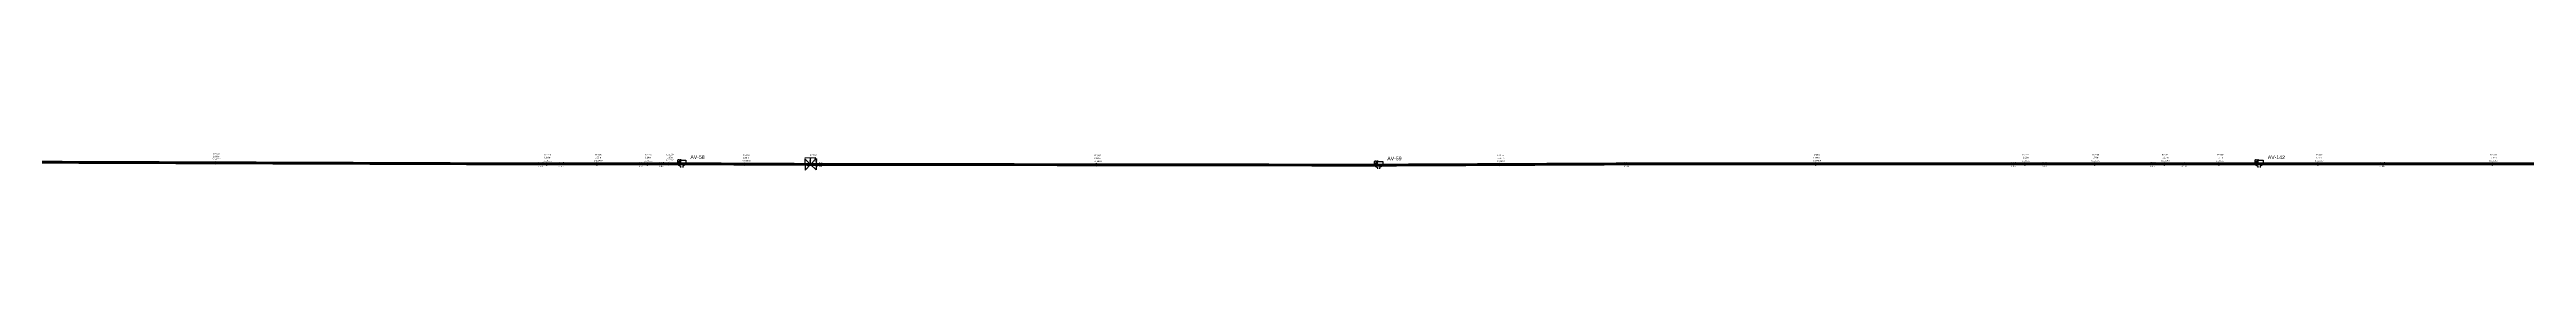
# Model space of a CAD drawing. Extents: x 438517 to 456981, y 1816048 to 1831342.
# Drawn here: x 443611 to 445299, y 1822750 to 1822761 of the extents above; entities that cross this region are included whole.
import ezdxf
from ezdxf.enums import TextEntityAlignment as Align

# ---------------------------------------------------------------- set-up
doc = ezdxf.new("R2010")
doc.units = 0
doc.layers.add('node', color=7, linetype='CONTINUOUS')
doc.layers.add('pipe', color=7, linetype='CONTINUOUS')

# ---------------------------------------------------------------- blocks, each defined once
blk = doc.blocks.new('VALVETCV')
at = {"color": 0}
for points in [[(-3, 3.6), (3, 3.6)], [(0, 0), (0, 3.6)]]:
    blk.add_lwpolyline(points, dxfattribs=at)
for points in [[(-3, 3), (-3, -3), (0, 0)], [(0, 0), (3, 3), (3, -3)]]:
    blk.add_lwpolyline(points, close=True, dxfattribs=at)
blk = doc.blocks.new('FILLED_CIRCLE')
at = {"color": 0}
blk.add_circle((0, 0), 3, dxfattribs=at)
blk = doc.blocks.new('AIRVALVE')
at = {"color": 0}
for points in [[(-2.2, 3.4), (-2.2, 2.6), (-3, 2.6), (-3, 0.9), (-2.2, -0.9), (-0.8, -1.7), (-0.8, -2.6)], [(-2.6, 1.7), (-0.4, 1.7)], [(-1.5, 3), (-1.5, 1.7)], [(-0.8, 3.4), (-0.8, 2.6), (3, 2.6), (3, 0.9), (2.2, -0.9), (0.8, -1.7), (0.8, -2.6)]]:
    blk.add_lwpolyline(points, dxfattribs=at)
blk = doc.blocks.new('FLOWARROW')
at = {"color": 0}
blk.add_lwpolyline([(3, 0), (-3, -3), (-0.6, 0), (-3, 3)], close=True, dxfattribs=at)

msp = doc.modelspace()

# ---------------------------------------------------------------- linework, layer by layer
at = {"layer": 'pipe', "color": 4, "const_width": 2}
for points in [[(443505.6, 1822755.4), (443943.2, 1822753.9)], [(443943.2, 1822753.9), (443957.3, 1822753.9)], [(443957.3, 1822753.9), (444012, 1822753.9)], [(444012, 1822753.9), (444025.7, 1822753.9)], [(444025.7, 1822753.9), (444041.6, 1822754)], [(444041.6, 1822754), (444129.5, 1822753.6)], [(444129.5, 1822753.6), (444133.3, 1822753.6)], [(444133.3, 1822753.6), (444516.5, 1822753.1)], [(444516.5, 1822753.1), (444683.2, 1822753.9)], [(444683.2, 1822753.9), (444947, 1822753.9)], [(444947, 1822753.9), (444968.2, 1822753.9)], [(444968.2, 1822753.9), (445042, 1822753.9)], [(445042, 1822753.9), (445063.2, 1822753.9)], [(445063.2, 1822753.9), (445116.5, 1822753.9)], [(445116.5, 1822753.9), (445198.2, 1822753.9)], [(445198.2, 1822753.9), (445354, 1822753.9)]]:
    msp.add_lwpolyline(points, dxfattribs=at)

# ---------------------------------------------------------------- block references
at = {"layer": 'node', "color": 0}
for name, p, xscale, yscale in [('FILLED_CIRCLE', (443943.2, 1822753.9), 0.158750000000635, 0.158750000000635), ('FILLED_CIRCLE', (443957.3, 1822753.9), 0.158750000000635, 0.158750000000635), ('FILLED_CIRCLE', (444012, 1822753.9), 0.158750000000635, 0.158750000000635), ('FILLED_CIRCLE', (444025.7, 1822753.9), 0.158750000000635, 0.158750000000635), ('AIRVALVE', (444041.6, 1822754), 0.95250000000381, 0.95250000000381), ('FILLED_CIRCLE', (444133.3, 1822753.6), 0.158750000000635, 0.158750000000635), ('AIRVALVE', (444516.5, 1822753.1), 0.95250000000381, 0.95250000000381), ('FILLED_CIRCLE', (444683.2, 1822753.9), 0.158750000000635, 0.158750000000635), ('FILLED_CIRCLE', (444947, 1822753.9), 0.158750000000635, 0.158750000000635), ('FILLED_CIRCLE', (444968.2, 1822753.9), 0.158750000000635, 0.158750000000635), ('FILLED_CIRCLE', (445042, 1822753.9), 0.158750000000635, 0.158750000000635), ('FILLED_CIRCLE', (445063.2, 1822753.9), 0.158750000000635, 0.158750000000635), ('AIRVALVE', (445116.5, 1822753.9), 0.95250000000381, 0.95250000000381), ('FILLED_CIRCLE', (445198.2, 1822753.9), 0.158750000000635, 0.158750000000635)]:
    msp.add_blockref(name, p, dxfattribs=dict(at, xscale=xscale, yscale=yscale))
at = {"layer": 'node', "color": 0, "xscale": 1.27000000000508, "yscale": 1.27000000000508, "rotation": 1.37399457752167}
msp.add_blockref('VALVETCV', (444129.5, 1822753.6), dxfattribs=at)
at = {"layer": 'pipe', "color": 4, "xscale": 0.31750000000127, "yscale": 0.31750000000127}
for p, rotation in [((443724.4, 1822754.7), 359.801103943043), ((444033.6, 1822754), 0.445343015485349), ((444085.5, 1822753.8), 359.682728852325), ((444131.4, 1822753.6), 1.37399457752167), ((444324.9, 1822753.4), 359.9207832769), ((444599.9, 1822753.5), 0.275641793367896), ((445089.9, 1822753.9), 359.996796220905), ((445157.4, 1822753.9), 0.00209059984337046)]:
    msp.add_blockref('FLOWARROW', p, dxfattribs=dict(at, rotation=rotation))
for p in [(443950.3, 1822753.9), (443984.6, 1822753.9), (444018.8, 1822753.9), (444815.1, 1822753.9), (444957.6, 1822753.9), (445005.1, 1822753.9), (445052.6, 1822753.9), (445276.1, 1822753.9)]:
    msp.add_blockref('FLOWARROW', p, dxfattribs=at)

# ---------------------------------------------------------------- texts
at = {"layer": 'node', "color": 0}
for s, height, p in [('JN-E9-39', 0.635, (443943.7, 1822754.4)), ('IL:22.42', 0.635, (443943.7, 1822752.9)), ('Pr:45.79', 0.635, (443943.7, 1822751.9)), ('JN-E9-38', 0.635, (443957.8, 1822754.4)), ('Pr:45.77', 0.635, (443957.8, 1822751.9)), ('IL:22.44', 0.635, (443957.8, 1822752.9)), ('JN-E9-37', 0.635, (444012.5, 1822754.4)), ('IL:22.42', 0.635, (444012.5, 1822752.9)), ('Pr:45.77', 0.635, (444012.5, 1822751.9)), ('JN-E9-36', 0.635, (444026.2, 1822754.4)), ('IL:22.41', 0.635, (444026.2, 1822752.9)), ('Pr:45.77', 0.635, (444026.2, 1822751.9)), ('AV-58', 2.54, (444047.6, 1822756.5)), ('SV', 1.27, (444132, 1822756)), ('JN-E9-35', 0.635, (444133.8, 1822754.1)), ('IL:22.19', 0.635, (444133.8, 1822752.6)), ('Pr:45.95', 0.635, (444133.8, 1822751.6)), ('AV-59', 2.54, (444522.5, 1822755.6)), ('JN-E9-34', 0.635, (444683.7, 1822754.4)), ('IL:20.88', 0.635, (444683.7, 1822752.9)), ('Pr:47.05', 0.635, (444683.7, 1822751.9)), ('JN-E9-33', 0.635, (444947.5, 1822754.4)), ('IL:21.41', 0.635, (444947.5, 1822752.9)), ('Pr:46.42', 0.635, (444947.5, 1822751.9)), ('JN-E9-32', 0.635, (444968.7, 1822754.4)), ('IL:21.44', 0.635, (444968.7, 1822752.9)), ('Pr:46.38', 0.635, (444968.7, 1822751.9)), ('JN-E9-31', 0.635, (445042.5, 1822754.4)), ('Pr:46.33', 0.635, (445042.5, 1822751.9)), ('IL:21.46', 0.635, (445042.5, 1822752.9)), ('JN-E9-30', 0.635, (445063.7, 1822754.4)), ('IL:21.44', 0.635, (445063.7, 1822752.9)), ('Pr:46.34', 0.635, (445063.7, 1822751.9)), ('AV-142', 2.54, (445122.5, 1822756.4)), ('JN-E9-29', 0.635, (445198.7, 1822754.4)), ('IL:21.22', 0.635, (445198.7, 1822752.9)), ('Pr:46.52', 0.635, (445198.7, 1822751.9))]:
    msp.add_text(s, height=height, dxfattribs=at).set_placement(p, align=Align.BOTTOM_LEFT)
at = {"layer": 'pipe', "color": 4}
for s, rotation, p in [('D:1,600.0', 359.8011, (443721.7, 1822756.2)), ('L:438 m', 359.8011, (443722.2, 1822758.2)), ('ID:4305', 359.8011, (443722.2, 1822760.2)), ('D:1,600.0', 0.4453, (444030.9, 1822755.5)), ('ID:3189', 0.4453, (444031.4, 1822759.5)), ('L:16 m', 0.4453, (444031.7, 1822757.5)), ('D:1,600.0', 359.6827, (444082.8, 1822755.3)), ('ID:4304', 359.6827, (444083.4, 1822759.3)), ('L:88 m', 359.6827, (444083.6, 1822757.3)), ('D:1,600.0', 1.374, (444128.6, 1822755.1)), ('ID:4162', 1.374, (444129.1, 1822759.1)), ('L:4 m', 1.374, (444129.8, 1822757.1)), ('D:1,600.0', 359.9208, (444322.2, 1822754.9)), ('L:383 m', 359.9208, (444322.6, 1822756.9)), ('ID:3192', 359.9208, (444322.7, 1822758.9)), ('D:1,600.0', 0.2756, (444597.1, 1822755)), ('ID:3193', 0.2756, (444597.6, 1822759)), ('L:167 m', 0.2756, (444597.6, 1822757)), ('D:1,600.0', 359.9968, (445087.1, 1822755.4)), ('ID:3557', 359.9968, (445087.7, 1822759.4)), ('L:53 m', 359.9968, (445088, 1822757.4)), ('D:1,600.0', 0.0021, (445154.6, 1822755.4)), ('ID:3558', 0.0021, (445155.2, 1822759.4)), ('L:82 m', 0.0021, (445155.5, 1822757.4))]:
    msp.add_text(s, height=0.953, rotation=rotation, dxfattribs=at).set_placement(p, align=Align.BOTTOM_LEFT)
for s, p in [('D:1,600.0', (443947.5, 1822755.4)), ('ID:1615', (443948, 1822759.4)), ('L:14 m', (443948.3, 1822757.5)), ('D:1,600.0', (443981.9, 1822755.4)), ('ID:1609', (443982.4, 1822759.4)), ('L:55 m', (443982.7, 1822757.5)), ('D:1,600.0', (444016.1, 1822755.4)), ('ID:1603', (444016.6, 1822759.4)), ('L:14 m', (444016.9, 1822757.5)), ('D:1,600.0', (444812.4, 1822755.4)), ('ID:1572', (444812.9, 1822759.5)), ('L:264 m', (444812.8, 1822757.4)), ('D:1,600.0', (444954.9, 1822755.4)), ('ID:1584', (444955.4, 1822759.4)), ('L:21 m', (444955.7, 1822757.5)), ('D:1,600.0', (445002.4, 1822755.4)), ('ID:3555', (445002.9, 1822759.4)), ('L:74 m', (445003.2, 1822757.5)), ('D:1,600.0', (445049.9, 1822755.4)), ('ID:1604', (445050.4, 1822759.4)), ('L:21 m', (445050.7, 1822757.5)), ('D:1,600.0', (445273.4, 1822755.4)), ('ID:1620', (445273.9, 1822759.4)), ('L:156 m', (445273.8, 1822757.4))]:
    msp.add_text(s, height=0.953, dxfattribs=at).set_placement(p, align=Align.BOTTOM_LEFT)

doc.saveas('drawing.dxf')
